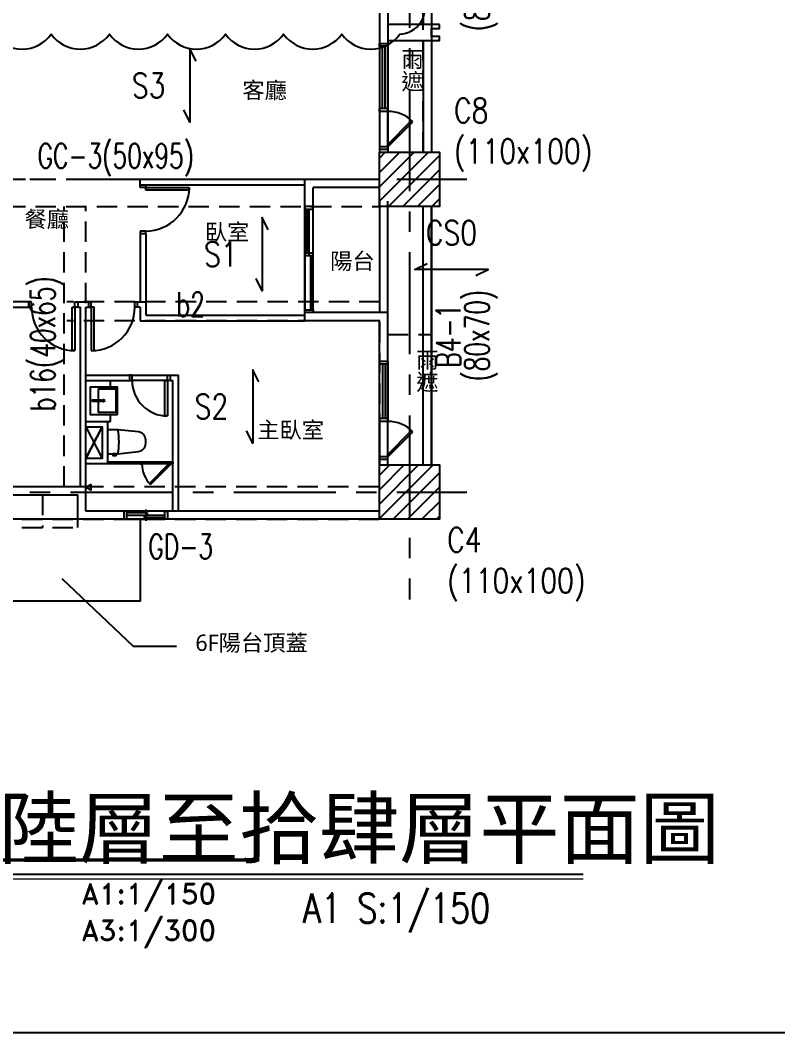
# Model space of a CAD drawing. Header units: millimetres. Extents: x -3377 to 119122, y -22007 to 15479.
# Drawn here: x 54301 to 55693, y 0 to 1862 of the extents above; entities that cross this region are included whole.
import ezdxf
from ezdxf.enums import TextEntityAlignment as Align

# ---------------------------------------------------------------- set-up
doc = ezdxf.new("R2010")
doc.units = ezdxf.units.MM
doc.header["$LTSCALE"] = 150
doc.header["$MEASUREMENT"] = 0
for name, pattern in [('CENTER', [2, 1.25, -0.25, 0.25, -0.25]), ('CONTINOUS', [0]), ('HIDDEN', [0.375, 0.25, -0.125])]:
    doc.linetypes.add(name, pattern=pattern)
doc.layers.get('0').update_dxf_attribs({"plot": 0})
doc.layers.add('5', color=5, linetype='Continuous', lineweight=13)
for name, color, linetype in [('COL', 1, 'Continuous'), ('FIX', 3, 'Continuous'), ('OPEN', 4, 'Continuous'), ('S-COL', 7, 'Continuous'), ('S-COLB', 4, 'HIDDEN'), ('S-GRID', 1, 'CENTER'), ('S-HATCH-COL', 13, 'Continuous'), ('S-OPEN', 13, 'Continuous'), ('S-RCBMB', 3, 'HIDDEN'), ('S-RCBMG', 2, 'HIDDEN'), ('S-SLAB', 5, 'Continuous'), ('S-SLABT', 2, 'Continuous'), ('S-TEXTB', 3, 'Continuous'), ('S-TEXTC', 3, 'Continuous'), ('S-TEXTG', 2, 'Continuous'), ('S-TITLE', 2, 'Continuous'), ('TEXT', 2, 'Continuous'), ('TOIL', 6, 'Continuous'), ('WALL', 2, 'Continuous'), ('WALL-IN', 3, 'Continuous'), ('WALL2', 3, 'Continuous'), ('WALL3', 4, 'Continuous')]:
    doc.layers.add(name, color=color, linetype=linetype)
for name, color, linetype, plot in [('LABEL', 1, 'Continuous', False), ('S-ARCH', 252, 'Continuous', False), ('S-CLOUD_2022-0304', 4, 'Continuous', False)]:
    doc.layers.add(name, color=color, linetype=linetype, plot=plot)
doc.styles.add('3E', font='simplex.shx', dxfattribs={"width": 0.8, "height": 45, "bigfont": 'dayus.shx'})
doc.styles.add('CD1', font='romand', dxfattribs={"height": 3})
doc.styles.add('CS4', font='romans.shx', dxfattribs={"width": 0.7, "height": 45, "bigfont": 'lsp.shx'})
doc.styles.add('CT', font='')
doc.styles.add('ET', font='simplex.shx', dxfattribs={"width": 0.8})
doc.styles.add('HH', font='')
doc.styles.add('HHV', font='')
doc.styles.get('CT').set_extended_font_data('DFKai-SB')
doc.styles.get('HH').set_extended_font_data('Microsoft JhengHei')
doc.styles.get('HHV').set_extended_font_data('@微軟正黑體')

# ---------------------------------------------------------------- blocks, each defined once
blk = doc.blocks.new('LINE(2)')
at = {"layer": 'S-GRID'}
for points in [[(-5535.87, -344.9), (-5535.87, -3083.41)], [(-8859.11, -2310.91), (-5430.87, -2310.91)], [(-8859.11, -2885.91), (-5430.87, -2885.91)]]:
    blk.add_lwpolyline(points, dxfattribs=at)
blk = doc.blocks.new('COL(2F-16F)')
for points in [[(-5590.9, -2260.9), (-5480.9, -2260.9), (-5480.9, -2360.9), (-5590.9, -2360.9)], [(-5590.9, -2835.9), (-5480.9, -2835.9), (-5480.9, -2935.9), (-5590.9, -2935.9)]]:
    blk.add_lwpolyline(points, close=True)
blk = doc.blocks.new('DwFm')
blk.add_lwpolyline([(-12110.4, 0), (0, 0), (0, -7760.1), (-12110.4, -7760.1)], close=True)
blk = doc.blocks.new('$PWS001115O08HK0DW0000DW2')
at = {"color": 0, "linetype": 'Continuous'}
for p, q in [((-55, 7.5), (-50, 7.5)), ((-50, 7.5), (-50, -7.5)), ((50, 7.5), (-50, 7.5)), ((50, 2.5), (-50, 2.5)), ((55, 7.5), (50, 7.5)), ((50, 7.5), (50, -7.5)), ((-50, -7.5), (-55, -7.5)), ((50, -2.5), (-50, -2.5)), ((-50, -7.5), (50, -7.5)), ((50, -7.5), (55, -7.5))]:
    blk.add_line(p, q, dxfattribs=at)
blk = doc.blocks.new('$PDS002515O05SC0DW00008C10')
at = {"color": 0, "linetype": 'Continuous', "lineweight": -2}
for p, q in [((-13.5, 53.5), (-15.6, 51.3)), ((-15.6, 51.3), (30.4, 5.4)), ((32.5, 7.5), (-13.5, 53.5)), ((-37.5, 7.5), (-32.5, 7.5)), ((-32.5, 7.5), (-32.5, -7.5)), ((32.5, 7.5), (-32.5, 7.5)), ((30.4, 5.4), (32.5, 7.5)), ((37.5, 7.5), (32.5, 7.5)), ((32.5, 7.5), (32.5, -7.5)), ((-32.5, -7.5), (-37.5, -7.5)), ((-32.5, -7.5), (32.5, -7.5)), ((32.5, -7.5), (37.5, -7.5))]:
    blk.add_line(p, q, dxfattribs=at)
blk.add_arc((32.5, 7.5), 65, 135, 180, dxfattribs=at)
blk = doc.blocks.new('$PWS002115O06680DW0000DW2')
at = {"color": 0, "linetype": 'Continuous'}
for p, q in [((-40, 7.5), (-35, 7.5)), ((-35, 7.5), (-35, -7.5)), ((35, 7.5), (-35, 7.5)), ((-35, 5), (2.5, 5)), ((35, 0), (-35, 0)), ((-2.5, -5), (-2.5, 0)), ((0, -10.5), (0, 10.5)), ((2.5, 5), (2.5, 0)), ((40, 7.5), (35, 7.5)), ((35, 7.5), (35, -7.5)), ((-35, -7.5), (-40, -7.5)), ((-35, -7.5), (35, -7.5)), ((35, -5), (-2.5, -5)), ((35, -7.5), (40, -7.5))]:
    blk.add_line(p, q, dxfattribs=at)
blk = doc.blocks.new('A$C536C7597')
at = {"color": 252}
for p, q in [((1050, 435), (1050, 264.5)), ((1065, 435), (1065, 264.5)), ((1050, 234.5), (1050, 30)), ((1065, 234.5), (1065, 30)), ((430, -533), (460, -475)), ((430, -475), (460, -533)), ((430, -630), (430, -543)), ((415, -645), (-25, -645))]:
    blk.add_line(p, q, dxfattribs=at)
at = {"color": 252, "linetype": 'HIDDEN'}
for p, q in [((985, -305), (1065, -305)), ((350, -600), (350, -660))]:
    blk.add_line(p, q, dxfattribs=at)
at = {"color": 252}
for points in [[(1050, -545), (1050, -70)], [(1065, -545), (1065, -70)], [(530, -645), (530, -795.5), (220, -795.5), (220, -645)]]:
    blk.add_lwpolyline(points, dxfattribs=at)
at = {"color": 252, "linetype": 'HIDDEN'}
blk.add_lwpolyline([(-25, -660), (-25, -660), (415, -660), (415, -645)], dxfattribs=at)
at = {"layer": '5', "color": 252, "linetype": 'Continuous'}
blk.add_lwpolyline([(143.2, -1306.4), (1343.9, -1306.4)], dxfattribs=at)
at = {"layer": 'COL', "color": 252}
for points in [[(970, 30), (1080, 30), (1080, -70), (970, -70)], [(970, -545), (1080, -545), (1080, -645), (970, -645)]]:
    blk.add_lwpolyline(points, close=True, dxfattribs=at)
at = {"layer": 'FIX', "color": 252}
for p, q in [((530, -30), (530, -20)), ((540, -120), (530, -120))]:
    blk.add_line(p, q, dxfattribs=at)
at = {"layer": 'LABEL', "color": 252}
blk.add_lwpolyline([(-12.2, -1297.3), (1343.9, -1297.3)], dxfattribs=at)
at = {"layer": 'OPEN', "color": 252, "linetype": 'Continuous'}
for p, q in [((970, 225), (970, 230)), ((985, 225), (970, 225)), ((970, 225), (970, 110)), ((975, 110), (975, 225)), ((980, 110), (980, 225)), ((985, 230), (985, 225)), ((985, 110), (985, 225)), ((985, 110), (970, 110)), ((970, 110), (970, 105)), ((985, 105), (985, 110)), ((530, -35), (530, -30)), ((540, -35), (530, -35)), ((540, -30), (540, -35)), ((540, -35), (620, -35)), ((540, -40), (540, -35)), ((620, -35), (620, -40)), ((620, -40), (540, -40)), ((832.5, -70, -1.1), (832.5, -75, -1.1)), ((847.5, -75, -1.1), (847.5, -70, -1.1)), ((832.5, -75, -1.1), (847.5, -75, -1.1)), ((832.5, -75, -1.1), (832.5, -260, -1.1)), ((836, -75, -1.1), (836, -155, -1.1)), ((837, -75, -1.1), (837, -155, -1.1)), ((840, -75, -1.1), (840, -155, -1.1)), ((847.5, -260, -1.1), (847.5, -75, -1.1)), ((540, -115), (530, -115)), ((530, -115), (530, -120)), ((540, -120), (540, -115)), ((832.5, -155, -1.1), (847.5, -155, -1.1)), ((832.5, -160, -1.1), (847.5, -160, -1.1)), ((837, -155, -1.1), (840, -155, -1.1)), ((840, -155, -1.1), (840, -160, -1.1)), ((840, -160, -1.1), (843, -160, -1.1)), ((843, -160, -1.1), (843, -260, -1.1)), ((844, -160, -1.1), (844, -260, -1.1)), ((330, -245), (325, -245)), ((325, -255), (330, -255)), ((330, -255), (330, -245)), ((405, -335), (405, -255)), ((405, -255), (410, -255)), ((410, -255), (410, -245)), ((410, -245), (415, -245)), ((415, -255), (410, -255)), ((410, -255), (410, -335)), ((440, -245), (435, -245)), ((435, -255), (440, -255)), ((440, -255), (440, -245)), ((440, -255), (440, -335)), ((445, -255), (440, -255)), ((445, -335), (445, -255)), ((520, -255), (520, -245)), ((520, -245), (525, -245)), ((525, -255), (520, -255)), ((832.5, -265, -1.1), (832.5, -260, -1.1)), ((832.5, -260, -1.1), (847.5, -260, -1.1)), ((847.5, -260, -1.1), (847.5, -265, -1.1)), ((410, -335), (405, -335)), ((440, -335), (445, -335)), ((970, -360), (970, -355)), ((985, -360), (970, -360)), ((970, -460), (970, -360)), ((975, -360), (975, -460)), ((980, -360), (980, -460)), ((985, -355), (985, -360)), ((985, -360), (985, -460)), ((515, -380), (510, -380)), ((510, -390), (515, -390)), ((515, -390), (515, -380)), ((515, -380), (580, -380)), ((580, -390), (515, -390)), ((575, -455), (575, -390)), ((575, -390), (580, -390)), ((580, -390), (580, -380)), ((580, -380), (585, -380)), ((585, -390), (580, -390)), ((580, -390), (580, -455)), ((580, -455), (575, -455)), ((985, -460), (970, -460)), ((970, -460), (970, -465)), ((985, -465), (985, -460)), ((533, -540), (530, -540)), ((530, -543), (533, -543)), ((533, -543), (533, -540)), ((587, -540), (533, -540)), ((587, -543), (533, -543)), ((546.7, -579.1), (584.9, -540.9)), ((587, -543), (548.8, -581.2)), ((584.9, -540.9), (587, -543)), ((587, -543), (587, -540)), ((587, -540), (590, -540)), ((590, -543), (587, -543)), ((548.8, -581.2), (546.7, -579.1))]:
    blk.add_line(p, q, dxfattribs=at)
at = {"layer": 'OPEN', "color": 252}
blk.add_line((985, 105), (970, 105), dxfattribs=at)
at = {"layer": 'OPEN', "color": 252, "linetype": 'Continuous', "lineweight": -2}
for p, q in [((970, -465), (970, -460)), ((985, -465), (970, -465)), ((970, -465), (970, -530)), ((985, -460), (985, -465)), ((985, -530), (985, -465)), ((1028.8, -481.9), (982.9, -527.9)), ((1031, -484), (1028.8, -481.9)), ((985, -530), (1031, -484)), ((985, -530), (970, -530)), ((970, -530), (970, -535)), ((982.9, -527.9), (985, -530)), ((985, -535), (985, -530))]:
    blk.add_line(p, q, dxfattribs=at)
at = {"layer": 'OPEN', "color": 252, "linetype": 'Continuous'}
for centre, radius, start, end in [((540, -35), 80, 270, 0), ((410, -255), 80, 180, 270), ((440, -255), 80, 270, 0), ((580, -390), 65, 180, 270), ((587, -543), 54, 180, 225)]:
    blk.add_arc(centre, radius, start, end, dxfattribs=at)
at = {"layer": 'OPEN', "color": 252, "linetype": 'Continuous', "lineweight": -2}
blk.add_arc((985, -530), 65, 45, 90, dxfattribs=at)
at = {"layer": 'TEXT', "color": 252}
blk.add_lwpolyline([(385.7, -754), (517.1, -878.5), (596.7, -878.5)], dxfattribs=at)
at = {"layer": 'TOIL', "color": 252}
for p, q in [((475, -402.2), (475, -390)), ((430, -465), (475, -465)), ((475, -465), (475, -452.2)), ((479.4, -523.9), (479.4, -524.5)), ((479.4, -523.9), (485.4, -523.9)), ((485.4, -523.9), (485.4, -524.5)), ((485.4, -523.9), (485.4, -523.9)), ((485.4, -523.9), (485.4, -523.9)), ((485.4, -523.9), (485.4, -523.9)), ((485.4, -523.9), (485.4, -523.9)), ((530, -540), (470, -540)), ((530, -543), (470, -543)), ((530, -540), (530, -543)), ((590, -540), (590, -540)), ((590, -540), (590, -543)), ((590, -543), (590, -543))]:
    blk.add_line(p, q, dxfattribs=at)
for points in [[(488, -452.2), (488, -402.2), (438, -402.2), (438, -452.2)], [(441.9, -428.3), (441.9, -425.7), (457.4, -425.7), (457.4, -428.3)], [(430, -586.5), (439, -581.3), (439, -591.7)]]:
    blk.add_lwpolyline(points, close=True, dxfattribs=at)
blk.add_lwpolyline([(453.4, -425.7), (453.4, -405.4), (485, -405.4), (485, -448.9), (453.4, -448.9), (453.4, -428.3)], dxfattribs=at)
blk.add_lwpolyline([(479.4, -524.5), (479.4, -527.9), (485.4, -527.9), (485.4, -524.5), (489, -524.5), (526.6, -520.5, 0.383798), (540, -505.6), (540, -499.4, 0.383798), (526.6, -484.5), (489, -480.5), (472, -480.5, 0.414214), (470, -482.5), (470, -522.5, 0.414214), (472, -524.5)], format="xyb", close=True, dxfattribs=at)
blk.add_circle((462.2, -427.2), 2.19, dxfattribs=at)
blk.add_arc((369, -502.5), 122, 349.6111, 10.3889, dxfattribs=at)
at = {"layer": 'WALL', "color": 252}
for p, q in [((985, 505), (985, 30)), ((970, 490), (970, 30)), ((970, 230), (985, 230)), ((985, 35), (970, 35)), ((970, -20), (832.5, -20)), ((970, -35), (847.5, -35)), ((847.5, -70, -1.1), (832.5, -70, -1.1)), ((847.5, -265, -1.1), (832.5, -265, -1.1)), ((985, -355), (970, -355)), ((985, -355), (970, -355)), ((985, -535), (970, -535)), ((985, -535), (970, -535)), ((-25, -585), (429, -585)), ((430, -630), (430, -585)), ((-25, -600), (415, -600)), ((415, -601), (415, -600)), ((415, -645), (415, -601)), ((970, -630), (430, -630)), ((545, -630), (430, -630)), ((500, -630), (500, -645)), ((580, -630), (580, -645)), ((416, -645), (415, -645)), ((970, -645), (416, -645)), ((545, -645), (430, -645))]:
    blk.add_line(p, q, dxfattribs=at)
at = {"layer": 'WALL', "color": 252, "elevation": 1.1}
blk.add_lwpolyline([(1080, 265), (985, 265), (985, 235), (1080, 235), (1080, 242.5), (1065, 242.5), (1065, 257.5), (1080, 257.5)], close=True, dxfattribs=at)
at = {"layer": 'WALL', "color": 252}
for points in [[(970, -545), (970, -280), (832.5, -280), (832.5, -20)], [(985, -545), (985, -265), (847.5, -265), (847.5, -35)]]:
    blk.add_lwpolyline(points, dxfattribs=at)
at = {"layer": 'WALL-IN', "color": 252, "linetype": 'CONTINOUS'}
for p, q in [((430, -380), (510, -380)), ((430, -630), (430, -390)), ((430, -390), (510, -390)), ((510, -380), (510, -390)), ((585, -380), (600, -380)), ((585, -380), (585, -390)), ((585, -390), (590, -390)), ((590, -630), (590, -390)), ((600, -630), (600, -380)), ((430, -465), (470, -465)), ((430, -475), (460, -475))]:
    blk.add_line(p, q, dxfattribs=at)
for points in [[(470, -465), (470, -543)], [(460, -475), (460, -533)], [(460, -533), (430, -533)], [(470, -543), (430, -543)]]:
    blk.add_lwpolyline(points, dxfattribs=at)
at = {"layer": 'WALL2', "color": 252}
for p, q in [((832.5, -20), (530, -20)), ((530, -30), (832.5, -30)), ((530, -120), (530, -245)), ((540, -120), (540, -245)), ((325, -245), (325, -255)), ((415, -245), (415, -255)), ((415, -245), (435, -245)), ((415, -255), (420, -255)), ((420, -585), (420, -255)), ((430, -585), (430, -255)), ((430, -255), (435, -255)), ((435, -245), (435, -255)), ((530, -255), (530, -270)), ((540, -245), (540, -270)), ((530, -270), (530, -280)), ((540, -270), (832.5, -270)), ((530, -280), (832.5, -280))]:
    blk.add_line(p, q, dxfattribs=at)
for points in [[(70, -255), (325, -255), (325, -245), (60, -245)], [(530, -255), (525, -255), (525, -245), (540, -245)]]:
    blk.add_lwpolyline(points, dxfattribs=at)
at = {"layer": 'WALL3', "color": 252}
for p, q in [((970, -60), (970, -265)), ((985, -265), (985, -60))]:
    blk.add_line(p, q, dxfattribs=at)
at = {"layer": 'OPEN', "color": 252, "lineweight": -2, "rotation": 270}
for p in [(977.5, 72.5), (977.5, -497.5)]:
    blk.add_blockref('$PDS002515O05SC0DW00008C10', p, dxfattribs=at)
at = {"layer": 'OPEN', "color": 252, "extrusion": (0, 0, -1), "zscale": -1, "rotation": 90.00000000000004}
blk.add_blockref('$PWS001115O08HK0DW0000DW2', (-977.5, -410), dxfattribs=at)
at = {"layer": 'OPEN', "color": 252, "rotation": 180}
blk.add_blockref('$PWS002115O06680DW0000DW2', (540, -637.5), dxfattribs=at)
at = {"layer": 'TEXT', "color": 252, "style": 'HHV'}
for p in [(1014.8, 181), (1042.1, -371.9)]:
    blk.add_text('雨遮', height=30, rotation=270, dxfattribs=at).set_placement(p, align=Align.CENTER)
at = {"layer": 'TEXT', "color": 252, "style": 'HH'}
for s, p in [('客廳', (758.6, 128.9)), ('餐廳', (358.1, -108.1)), ('臥室', (689.6, -131.8)), ('陽台', (920, -185.3)), ('主臥室', (806.4, -495.8)), ('6F陽台頂蓋', (734.6, -887.1))]:
    blk.add_text(s, height=30, dxfattribs=at).set_placement(p, align=Align.CENTER)
at = {"layer": 'TEXT', "color": 252, "linetype": 'Continuous', "style": 'CT', "width": 1}
blk.add_text('陸層至拾肆層平面圖', height=108, dxfattribs=at).set_placement((269.4, -1267))
at = {"layer": 'TEXT', "color": 252, "style": 'ET', "width": 0.8}
blk.add_text('A1 S:1/150', height=54, dxfattribs=at).set_placement((1173.3, -1386.9), align=Align.RIGHT)
blk = doc.blocks.new('2022-0217')
blk.add_blockref('A$C536C7597', (41880.7, -6171))

msp = doc.modelspace()

# ---------------------------------------------------------------- hatches: boundary and pattern name
at = {"layer": 'S-HATCH-COL'}
h = msp.add_hatch(dxfattribs=at)
h.set_pattern_fill('ANSI31', color=256, scale=150, style=0)
h.set_pattern_definition([(45, (12110.4, -3880.068), (-13.258252, 13.258252), [])])
h.paths.add_polyline_path([(54961.13, 2359.16), (55071.13, 2359.16), (55071.13, 2259.16), (54961.13, 2259.16)])
h.paths.add_polyline_path([(54961.13, 1619.16), (55071.13, 1619.16), (55071.13, 1519.16), (54961.13, 1519.16)])
h.paths.add_polyline_path([(54961.13, 1044.16), (55071.13, 1044.16), (55071.13, 944.16), (54961.13, 944.16)])
h.paths.add_polyline_path([(53856.13, 1044.16), (53966.13, 1044.16), (53966.13, 944.16), (53856.13, 944.16)])
h.paths.add_polyline_path([(53201.13, 1044.16), (53091.13, 1044.16), (53091.13, 944.16), (53201.13, 944.16)])
h.paths.add_polyline_path([(52186.13, 2934.16), (52296.13, 2934.16), (52296.13, 2834.16), (52186.13, 2834.16)])
h.paths.add_polyline_path([(52186.13, 2369.16), (52296.13, 2369.16), (52296.13, 2269.16), (52186.13, 2269.16)])
h.paths.add_polyline_path([(52186.13, 1634.16), (52296.13, 1634.16), (52296.13, 1534.16), (52186.13, 1534.16)])
h.paths.add_polyline_path([(52186.13, 1044.16), (52296.13, 1044.16), (52296.13, 944.16), (52186.13, 944.16)])
h.paths.add_polyline_path([(53171.13, 2934.16), (53086.13, 2934.16), (53086.13, 2834.16), (53171.13, 2834.16)])
h.paths.add_polyline_path([(53906.13, 1589.16), (53991.13, 1589.16), (53991.13, 1449.16), (53906.13, 1449.16)])
h.paths.add_polyline_path([(53906.13, 2414.16), (53991.13, 2414.16), (53991.13, 2274.16), (53906.13, 2274.16)])
h.paths.add_polyline_path([(53171.13, 2414.16), (53086.13, 2414.16), (53086.13, 2274.16), (53171.13, 2274.16)])
h.paths.add_polyline_path([(53086.13, 1589.16), (53171.13, 1589.16), (53171.13, 1449.16), (53086.13, 1449.16)])
h.paths.add_polyline_path([(53906.13, 2934.16), (53991.13, 2934.16), (53991.13, 2834.16), (53906.13, 2834.16)])
h.paths.add_polyline_path([(54961.13, 2934.16), (55071.13, 2934.16), (55071.13, 2834.16), (54961.13, 2834.16)])

# ---------------------------------------------------------------- linework, layer by layer
at = {"layer": 'S-CLOUD_2022-0304'}
msp.add_lwpolyline([(54143.98, 1836.34, 0.5205671), (54250.75, 1836.34, 0.5205671), (54357.52, 1836.34, 0.5205671), (54464.28, 1836.34, 0.5205671), (54571.05, 1836.34, 0.5205671), (54677.82, 1836.34, 0.5205671), (54784.58, 1836.34, 0.5205671), (54891.35, 1836.34, 0.5205671), (54998.11, 1836.34, 0.5205671), (55041.13, 1900.09, 0.5205671), (55041.13, 2006.85, 0.5205671), (54941.04, 2013.53, 0.5205671), (54834.28, 2013.53, 0.5205671), (54727.51, 2013.53, 0.5205671), (54620.75, 2013.53, 0.5205671), (54513.98, 2013.53, 0.5205671), (54407.21, 2013.53, 0.5205671), (54300.45, 2013.53, 0.5205671), (54193.68, 2013.53, 0.5205671), (54143.98, 1956.46, 0.5205671)], format="xyb", close=True, dxfattribs=at)
at = {"layer": 'S-OPEN'}
for p, q in [((54421.13, 1114.16), (54451.13, 1056.16)), ((54451.13, 1114.16), (54421.13, 1056.16))]:
    msp.add_line(p, q, dxfattribs=at)
at = {"layer": 'S-RCBMB'}
for p, q in [((54381.13, 1004.16), (54381.13, 1519.16)), ((54421.13, 1004.16), (54421.13, 1519.16)), ((54961.13, 1344.16), (54386.13, 1344.16)), ((54961.13, 1309.16), (54386.13, 1309.16))]:
    msp.add_line(p, q, dxfattribs=at)
at = {"layer": 'S-RCBMG'}
for p, q in [((54961.13, 1619.16), (54961.13, 2259.16)), ((55041.13, 1619.16), (55041.13, 2259.16)), ((53991.13, 1569.16), (54961.13, 1569.16)), ((53991.13, 1519.16), (54961.13, 1519.16)), ((54961.13, 1044.16), (54961.13, 1519.16)), ((55041.13, 1044.16), (55041.13, 1519.16)), ((53966.13, 1004.16), (54961.13, 1004.16)), ((53966.13, 944.16), (54961.13, 944.16))]:
    msp.add_line(p, q, dxfattribs=at)
at = {"layer": 'S-SLAB'}
msp.add_lwpolyline([(53101.13, 2934.16), (53171.13, 2934.16), (53171.13, 2909.16), (53906.13, 2909.16), (53906.13, 2934.16), (55071.13, 2934.16), (55071.13, 2834.16), (55056.13, 2834.16), (55056.13, 2359.16), (55071.13, 2359.16), (55071.13, 2259.16), (55056.13, 2259.16), (55056.13, 1619.16), (55071.13, 1619.16), (55071.13, 1519.16), (55056.13, 1519.16), (55056.13, 1044.16), (55071.13, 1044.16), (55071.13, 944.16), (53106.13, 944.16)], dxfattribs=at)
msp.add_lwpolyline([(54421.13, 1114.16), (54451.13, 1114.16), (54451.13, 1056.16), (54421.13, 1056.16)], close=True, dxfattribs=at)
at = {"layer": 'S-SLABT', "color": 1}
for points in [[(54623.63, 1786.66), (54612.38, 1809.16), (54612.38, 1674.16), (54601.13, 1696.66)], [(54756.43, 1476.59), (54745.18, 1499.09), (54745.18, 1364.09), (54733.93, 1386.59)], [(55138.12, 1392.2), (55160.62, 1403.45), (55025.62, 1403.45), (55048.12, 1414.7)], [(54739.02, 1196.59), (54727.77, 1219.09), (54727.77, 1084.09), (54716.52, 1106.59)]]:
    msp.add_lwpolyline(points, dxfattribs=at)
at = {"layer": 'S-TITLE', "const_width": 6.25}
msp.add_lwpolyline([(52517.2, 317.68), (54740.07, 317.68)], dxfattribs=at)

# ---------------------------------------------------------------- block references
msp.add_blockref('DwFm', (60552, 7760.14))
at = {"layer": 'S-ARCH'}
msp.add_blockref('2022-0217', (12110.4, 7760.14), dxfattribs=at)
at = {"layer": 'S-COL'}
msp.add_blockref('COL(2F-16F)', (60552, 3880.07), dxfattribs=at)
at = {"layer": 'S-COLB'}
msp.add_blockref('COL(2F-16F)', (60552, 3880.07), dxfattribs=at)
at = {"layer": 'S-GRID'}
msp.add_blockref('LINE(2)', (60552, 3880.07), dxfattribs=at)

# ---------------------------------------------------------------- texts
at = {"layer": 'S-SLABT', "color": 2, "style": '3E', "width": 0.8}
for s, p in [('S3', (54567.38, 1719.16)), ('S1', (54700.18, 1409.09)), ('S2', (54682.77, 1129.09))]:
    msp.add_text(s, height=45, dxfattribs=at).set_placement(p, align=Align.RIGHT)
msp.add_text('CS0', height=45, dxfattribs=at).set_placement((55093.12, 1448.45), align=Align.CENTER)
at = {"layer": 'S-TEXTB', "linetype": 'Continuous', "style": 'CS4', "width": 0.7}
msp.add_text('b16(40x65)', height=45, rotation=90, dxfattribs=at).set_placement((54345.29, 1266.66), align=Align.MIDDLE)
msp.add_text('b2', height=45, dxfattribs=at).set_placement((54613.63, 1339.16, 0), align=Align.MIDDLE)
at = {"layer": 'S-TEXTC', "style": 'CS4', "width": 0.8}
for s, p in [('C8', (55097.74, 1673.32)), ('(110x100)', (55097.74, 1598.32)), ('C4', (55085.16, 883.84)), ('(110x100)', (55085.16, 808.84))]:
    msp.add_text(s, height=45, dxfattribs=at).set_placement(p)
at = {"layer": 'S-TEXTG', "style": 'CS4', "width": 0.7}
msp.add_text('GC-3(50x95)', height=45, dxfattribs=at).set_placement((54476.13, 1609.16, -0.54), align=Align.MIDDLE)
msp.add_text('GD-3', height=45, dxfattribs=at).set_placement((54536, 894.16, 0), align=Align.MIDDLE_LEFT)
at = {"layer": 'S-TEXTG', "char_height": 45, "attachment_point": 5, "rotation": 90, "line_spacing_factor": 0.7, "style": 'CS4'}
for s, insert in [('{\\W0.7;B4-2\\P(80x100)}', (55121.13, 1939.16)), ('{\\W0.7;B4-1\\P(80x70)}', (55121.13, 1281.66))]:
    msp.add_mtext(s, dxfattribs=dict(at, insert=insert))
at = {"layer": 'S-TITLE', "style": 'CD1'}
for s, p in [('A1:1/150', (54660.3, 236.87)), ('A3:1/300', (54660.3, 169.37))]:
    msp.add_text(s, height=37.5, dxfattribs=at).set_placement(p, align=Align.RIGHT)

doc.saveas('drawing.dxf')
